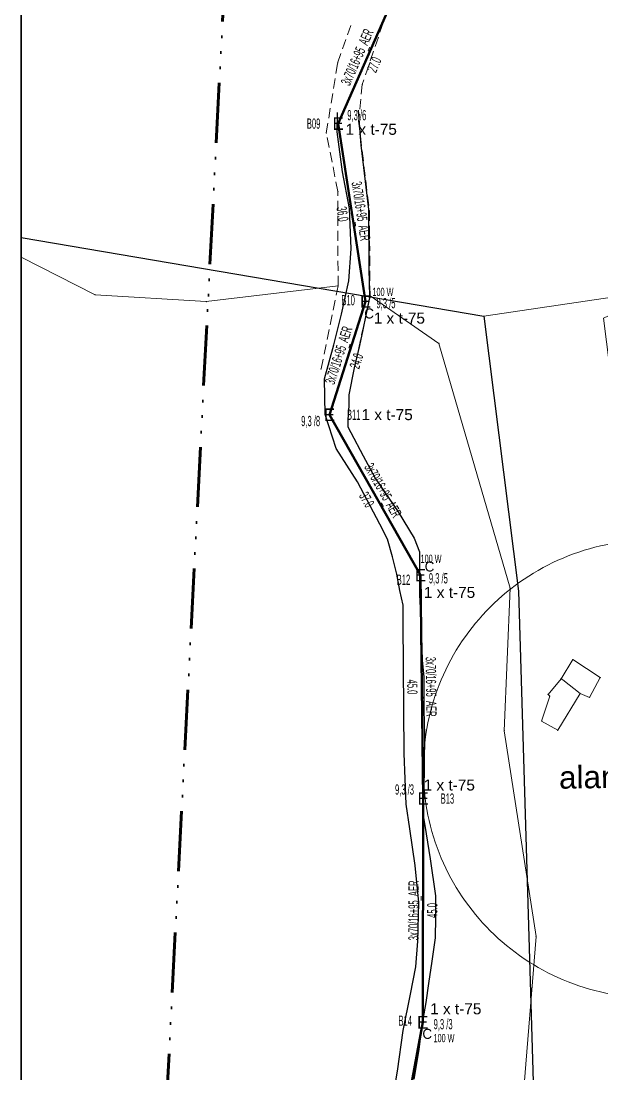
# Model space of a CAD drawing. Header units: millimetres. Extents: x 614452 to 616952, y 4151662 to 4153442.
# Drawn here: x 614452.5 to 614568.6, y 4151815.9 to 4152026.4 of the extents above; entities that cross this region are included whole.
import ezdxf
from ezdxf.enums import TextEntityAlignment as Align
from ezdxf.xclip import XClip

# ---------------------------------------------------------------- set-up
doc = ezdxf.new("R2010")
doc.units = ezdxf.units.MM
doc.header["$XCLIPFRAME"] = 2
doc.linetypes.add('ACAD_ISO14W100', pattern=[24, 12, -3, 0, -3, 0, -3, 0, -3])
for name, color, linetype, lineweight in [('02_ADA_ALN_YENI', 7, 'Continuous', 30), ('03_PARSEL_ALN_YENI', 171, 'Continuous', 0), ('04_YAPI_SNR_TSCLSZ', 77, 'Continuous', 0), ('06_DETAY_SNR_KROKI', 4, 'Continuous', 0), ('06_DETAY_SNR_PAFTA', 26, 'Continuous', 0), ('07_SNRTIP_GECERLI', 30, 'Continuous', 0), ('DIREK_AG_YENI', 108, 'Continuous', 25), ('HAT_AG_HAVAI_YENI', 3, 'Continuous', 50), ('NOKTA_DETAY_YENI', 171, 'Continuous', 0), ('NOKTA_PARSEL_ESKI', 6, 'Continuous', 0), ('NOKTA_YAPI_TSCLSIZ', 77, 'Continuous', 0), ('TRAFO_BOLGE_TUM', 254, 'ACAD_ISO14W100', 70), ('YENER_NOT', 4, 'Continuous', 0)]:
    doc.layers.add(name, color=color, linetype=linetype, lineweight=lineweight)
for name, color, linetype in [('ANTET', 7, 'Continuous'), ('LAMBA_GUCU', 4, 'Continuous'), ('Unknown_Point_Feature', 7, 'Continuous')]:
    doc.layers.add(name, color=color, linetype=linetype)
doc.styles.add('Direk', font='B_CAD')
doc.styles.get("Standard").update_dxf_attribs({"font": 'Arial'})

# ---------------------------------------------------------------- blocks, each defined once
blk = doc.blocks.new('fggg')
at = {"layer": '02_ADA_ALN_YENI', "color": 252}
blk.add_polyline3d([(614374.43, 4151996.37, 0), (614544.97, 4151967.38, 0), (614551.94, 4151912.44, 0), (614557.25, 4151734.07, 0)], dxfattribs=at)
at = {"layer": '03_PARSEL_ALN_YENI', "color": 252}
blk.add_polyline3d([(614544.97, 4151967.38, 0), (614374.43, 4151996.37, 0), (614367.51, 4152197.34, 0), (614384.14, 4152206.26, 0), (614408.39, 4152217.97, 0), (614418.64, 4152220.61, 0), (614425.32, 4152225.37, 0), (614434.66, 4152229.19, 0), (614453.91, 4152240.16, 0), (614467.58, 4152246.77, 0), (614575.88, 4152033.79, 0), (614575.96, 4152022.18, 0), (614576.03, 4152011.83, 0), (614571.11, 4151971.28, 0), (614544.97, 4151967.38, 0)], close=True, dxfattribs=at)
blk.add_polyline3d([(614557.25, 4151734.07, 0), (614551.94, 4151912.44, 0), (614544.97, 4151967.38, 0), (614571.11, 4151971.28, 0), (614576.03, 4152011.83, 0), (614575.96, 4152022.18, 0), (614587.07, 4152016.66, 0), (614587.83, 4152008.72, 0), (614582.61, 4151995.17, 0), (614576.15, 4151980.29, 0), (614575.36, 4151970.01, 0), (614568.94, 4151967.03, 0), (614570.64, 4151953.31, 0), (614592.71, 4151932.63, 0), (614596.41, 4151911.51, 0), (614598.8, 4151900.58, 0), (614602.79, 4151891.74, 0), (614610.54, 4151877.85, 0), (614618.68, 4151867.25, 0), (614611.72, 4151844.08, 0), (614584.58, 4151824.06, 0), (614582.25, 4151818.33, 0), (614592.02, 4151799.05, 0)], dxfattribs=at)
at = {"layer": '04_YAPI_SNR_TSCLSZ', "color": 252}
for p, q in [((614560.44, 4151894.9, 616.85), (614562.77, 4151898.75, 616.19)), ((614562.77, 4151898.75, 616.19), (614568.26, 4151895.15, 615.28)), ((614557.84, 4151891.78, 616.97), (614560.44, 4151894.9, 616.85)), ((614560.44, 4151894.9, 616.85), (614560.81, 4151894.69, 617.1)), ((614560.81, 4151894.69, 617.1), (614564.23, 4151891.94, 615.71)), ((614568.26, 4151895.15, 615.28), (614566.08, 4151891.17, 615.37)), ((614556.55, 4151886.46, 617.23), (614558.18, 4151891.41, 617.22)), ((614558.18, 4151891.41, 617.22), (614557.84, 4151891.78, 616.97)), ((614564.23, 4151891.94, 615.71), (614559.76, 4151884.62, 615.7)), ((614566.08, 4151891.17, 615.37), (614564.23, 4151891.94, 615.71)), ((614559.76, 4151884.62, 615.7), (614556.55, 4151886.46, 617.23))]:
    blk.add_line(p, q, dxfattribs=at)
at = {"layer": '06_DETAY_SNR_KROKI', "color": 252}
for p, q in [((614467.3, 4151971.69, 636.86), (614436.68, 4151987.16, 644.93)), ((614515.85, 4151973.48, 625.23), (614489.5, 4151970.32, 632.22)), ((614489.5, 4151970.32, 632.22), (614467.3, 4151971.69, 636.86)), ((614522.26, 4151971.46, 625.43), (614536, 4151961.96, 618.36)), ((614536, 4151961.96, 618.36), (614550.23, 4151913.05)), ((614550.23, 4151913.05), (614549.08, 4151884.51, 617.66)), ((614549.08, 4151884.51, 617.66), (614555.42, 4151843.4, 615.52)), ((614555.42, 4151843.4, 615.52), (614552.82, 4151810.57))]:
    blk.add_line(p, q, dxfattribs=at)
at = {"layer": '06_DETAY_SNR_PAFTA', "color": 252}
for p, q in [((614517.75, 4152023.66, 0.95), (614518.42, 4152025.54, 0.95)), ((614524.87, 4152026.05, 0.95), (614524.23, 4152024.15, 0.95)), ((614523.91, 4152023.2, 0.95), (614523.26, 4152021.31, 0.95)), ((614516.75, 4152020.83, 0.95), (614517.42, 4152022.71, 0.95)), ((614515.75, 4152018, 0.95), (614516.42, 4152019.89, 0.95)), ((614522.94, 4152020.36, 0.95), (614522.3, 4152018.47, 0.95)), ((614515.41, 4152015.89, 0.95), (614515.73, 4152017.86, 0.95)), ((614521.98, 4152017.52, 0.95), (614521.34, 4152015.63, 0.95)), ((614514.94, 4152012.92, 0.95), (614515.25, 4152014.9, 0.95)), ((614521.01, 4152014.68, 0.95), (614520.7, 4152013.75, 0.95)), ((614520.7, 4152013.75, 0.95), (614520.5, 4152011.76, 0.95)), ((614514.46, 4152009.96, 0.95), (614514.78, 4152011.94, 0.95)), ((614520.4, 4152010.76, 0.95), (614520.21, 4152008.77, 0.95)), ((614513.99, 4152007, 0.95), (614514.3, 4152008.98, 0.95)), ((614520.11, 4152007.77, 0.95), (614519.97, 4152006.42, 0.95)), ((614519.97, 4152006.42, 0.95), (614520.21, 4152004.43, 0.95)), ((614513.51, 4152004.04, 0.95), (614513.83, 4152006.01, 0.95)), ((614514.08, 4152001.15, 0.95), (614513.7, 4152003.11, 0.95)), ((614520.33, 4152003.44, 0.95), (614520.57, 4152001.45, 0.95)), ((614514.66, 4151998.21, 0.95), (614514.28, 4152000.17, 0.95)), ((614520.69, 4152000.46, 0.95), (614520.92, 4151998.47, 0.95)), ((614515.24, 4151995.27, 0.95), (614514.86, 4151997.23, 0.95)), ((614521.04, 4151997.48, 0.95), (614521.28, 4151995.49, 0.95)), ((614515.82, 4151992.32, 0.95), (614515.44, 4151994.28, 0.95)), ((614521.4, 4151994.5, 0.95), (614521.64, 4151992.51, 0.95)), ((614515.82, 4151991.48, 0.95), (614515.82, 4151992.32, 0.95)), ((614521.75, 4151991.52, 0.95), (614521.99, 4151989.54, 0.95)), ((614515.83, 4151988.48, 0.95), (614515.82, 4151990.48, 0.95)), ((614515.83, 4151985.48, 0.95), (614515.83, 4151987.48, 0.95)), ((614522.11, 4151988.54, 0.95), (614522.12, 4151988.49, 0.95)), ((614522.12, 4151988.49, 0.95), (614522.13, 4151986.49, 0.95)), ((614522.14, 4151985.49, 0.95), (614522.16, 4151983.49, 0.95)), ((614515.84, 4151982.48, 0.95), (614515.83, 4151984.48, 0.95)), ((614515.84, 4151979.48, 0.95), (614515.84, 4151981.48, 0.95)), ((614522.17, 4151982.49, 0.95), (614522.18, 4151980.49, 0.95)), ((614522.19, 4151979.49, 0.95), (614522.21, 4151977.49, 0.95)), ((614515.85, 4151976.48, 0.95), (614515.84, 4151978.48, 0.95)), ((614515.85, 4151973.48, 0.95), (614515.85, 4151975.48, 0.95)), ((614522.22, 4151976.49, 0.95), (614522.23, 4151974.49, 0.95)), ((614515.46, 4151971.57, 0.95), (614515.85, 4151973.48, 0.95)), ((614522.24, 4151973.49, 0.95), (614522.26, 4151971.49, 0.95)), ((614514.86, 4151968.63, 0.95), (614515.26, 4151970.59, 0.95)), ((614522.26, 4151971.46, 0.95), (614521.83, 4151969.51, 0.95)), ((614521.62, 4151968.53, 0.95), (614521.19, 4151966.58, 0.95)), ((614514.26, 4151965.69, 0.95), (614514.66, 4151967.65, 0.95)), ((614513.66, 4151962.75, 0.95), (614514.06, 4151964.71, 0.95)), ((614520.98, 4151965.6, 0.95), (614520.55, 4151963.65, 0.95)), ((614520.34, 4151962.67, 0.95), (614519.91, 4151960.72, 0.95)), ((614513.07, 4151959.81, 0.95), (614513.46, 4151961.77, 0.95)), ((614519.7, 4151959.74, 0.95), (614519.27, 4151957.79, 0.95)), ((614512.47, 4151956.87, 0.95), (614512.87, 4151958.83, 0.95))]:
    blk.add_line(p, q, dxfattribs=at)
for p in [(614515.75, 4152018, 624.12), (614515.75, 4152018, 624.12), (614520.7, 4152013.75, 624.32), (614520.7, 4152013.75, 624.32), (614519.97, 4152006.42, 624.58), (614519.97, 4152006.42, 624.58), (614513.51, 4152004.04, 624.7), (614513.51, 4152004.04, 624.7), (614515.82, 4151992.32, 624.63), (614515.82, 4151992.32, 624.63), (614522.12, 4151988.49, 625), (614522.12, 4151988.49, 625), (614515.85, 4151973.48, 625.23), (614515.85, 4151973.48, 625.23), (614522.26, 4151971.46, 625.43), (614522.26, 4151971.46, 625.43), (614512.47, 4151956.87, 624.94), (614519.1, 4151956.99, 625.17)]:
    blk.add_point(p, dxfattribs=at)
at = {"layer": '07_SNRTIP_GECERLI', "color": 252}
for points in [[(614576.03, 4152011.83, 0), (614571.11, 4151971.28, 0), (614544.97, 4151967.38, 0)], [(614544.97, 4151967.38, 0), (614374.43, 4151996.37, 0)], [(614557.25, 4151734.07, 620.36), (614551.94, 4151912.44, 0), (614544.97, 4151967.38, 0)]]:
    blk.add_polyline3d(points, dxfattribs=at)
at = {"layer": 'NOKTA_DETAY_YENI', "color": 252}
for p in [(614515.75, 4152018, 624.12), (614520.7, 4152013.75, 624.32), (614519.97, 4152006.42, 624.58), (614513.51, 4152004.04, 624.7), (614515.82, 4151992.32, 624.63), (614522.12, 4151988.49, 625), (614515.85, 4151973.48, 625.23), (614467.3, 4151971.69, 636.86), (614489.5, 4151970.32, 632.22), (614522.26, 4151971.46, 625.43), (614536, 4151961.96, 618.36), (614512.47, 4151956.87, 624.94), (614519.1, 4151956.99, 625.17), (614550.23, 4151913.05), (614549.08, 4151884.51, 617.66), (614555.42, 4151843.4, 615.52)]:
    blk.add_point(p, dxfattribs=at)
at = {"layer": 'NOKTA_PARSEL_ESKI', "color": 252}
for p in [(614544.97, 4151967.38), (614551.94, 4151912.44, 614.44)]:
    blk.add_point(p, dxfattribs=at)
at = {"layer": 'NOKTA_YAPI_TSCLSIZ', "color": 252}
for p in [(614562.77, 4151898.75, 616.19), (614560.44, 4151894.9, 616.85), (614560.81, 4151894.69, 617.1), (614568.26, 4151895.15, 615.28), (614557.84, 4151891.78, 616.97), (614558.18, 4151891.41, 617.22), (614564.23, 4151891.94, 615.71), (614566.08, 4151891.17, 615.37), (614556.55, 4151886.46, 617.23), (614559.76, 4151884.62, 615.7)]:
    blk.add_point(p, dxfattribs=at)
at = {"layer": 'YENER_NOT', "color": 252}
blk.add_circle((614578.63, 4151876.89), 45.76, dxfattribs=at)
blk.add_text('alan kontrolü yap', height=4.5, rotation=0.8069, dxfattribs=at).set_placement((614560.05, 4151872.93))

msp = doc.modelspace()

# ---------------------------------------------------------------- linework, layer by layer
at = {"color": 5}
for points in [[(614522.19, 4151971.27), (614522.1, 4151976.88), (614522.01, 4151988.74), (614520.47, 4152001.6), (614519.93, 4152008.57)], [(614526.62, 4151809.74), (614527.71, 4151816.44), (614528.89, 4151824.59), (614530.34, 4151831.88), (614531.43, 4151837.31), (614531.79, 4151842.47), (614531.98, 4151850.17), (614531.25, 4151857.6), (614530.17, 4151864.88), (614529.44, 4151869.86), (614529.08, 4151880), (614528.9, 4151906.14), (614528.9, 4151909.6), (614528.17, 4151912.59), (614527.63, 4151915.85), (614526.72, 4151919.29), (614525.73, 4151922.82), (614524.18, 4151925.81), (614519.75, 4151934.25), (614515.49, 4151940.96), (614513.31, 4151947.75), (614513.13, 4151954.9), (614515.03, 4151961.69), (614516.57, 4151967.8), (614518.02, 4151974.5), (614518.48, 4151980.84), (614518.11, 4151988.94), (614516.75, 4151996.27), (614515.67, 4152004.24), (614515.76, 4152008.13)], [(614522.23, 4151971.37), (614521.4, 4151967.59), (614520.83, 4151964.7), (614520.11, 4151961.52), (614519.09, 4151957.08), (614518.04, 4151951.68), (614518.04, 4151949.53), (614517.8, 4151946.67), (614517.8, 4151945.31), (614518.42, 4151944.12), (614520.86, 4151939.46), (614523.27, 4151935), (614527.88, 4151928.28), (614531.09, 4151923.04), (614532.14, 4151920.31), (614532.14, 4151915.92), (614532.14, 4151912.07), (614532.19, 4151909.94), (614532.44, 4151907.8), (614532.53, 4151905.05), (614532.53, 4151903.35), (614532.7, 4151898.55), (614532.97, 4151895.31), (614532.97, 4151891.62), (614532.99, 4151888.73), (614533.13, 4151883.61), (614533.09, 4151877.81), (614532.99, 4151872.31), (614532.88, 4151867.57), (614533.47, 4151863.91), (614534.25, 4151858.93), (614535.31, 4151851.53), (614535.35, 4151847.21), (614535.28, 4151843.14), (614534.59, 4151838.42), (614533.94, 4151834.02), (614533.42, 4151830.16), (614532.6, 4151825.69), (614531.98, 4151820.8), (614530.99, 4151814.83)]]:
    msp.add_lwpolyline(points, dxfattribs=at)
at = {"layer": 'ANTET', "flags": 128}
msp.add_lwpolyline([(614452.5, 4151777.5), (614452.5, 4152542.5), (616764.34, 4152542.5), (616764.34, 4151662.5), (614452.5, 4151662.5)], close=True, dxfattribs=at)
at = {"layer": 'HAT_AG_HAVAI_YENI'}
for p, q in [((614526.87, 4152030.97), (614515.86, 4152005.9)), ((614515.86, 4152005.9), (614521.35, 4151970.32)), ((614521.35, 4151970.32), (614514.13, 4151947.7)), ((614514.13, 4151947.7), (614532.31, 4151915.63)), ((614532.31, 4151915.63), (614532.86, 4151870.96)), ((614532.86, 4151870.96), (614532.77, 4151826.23)), ((614532.77, 4151826.23), (614524.72, 4151782.15))]:
    msp.add_line(p, q, dxfattribs=at)
at = {"layer": 'TRAFO_BOLGE_TUM', "flags": 128}
msp.add_lwpolyline([(614497.91, 4152078.83), (614497.9, 4152078.84), (614512.94, 4152088.89), (614513.27, 4152089.1), (614514.22, 4152089.54), (614514.95, 4152089.74), (614514.94, 4152089.75), (614684.87, 4152128.33), (614685.16, 4152128.38), (614686.08, 4152128.47), (614686.08, 4152128.47), (615170.73, 4152138.6), (615170.86, 4152138.6), (615171.9, 4152138.51), (615172.91, 4152138.24), (615173.86, 4152137.8), (615174.71, 4152137.2), (615175.45, 4152136.46), (615176.05, 4152135.6), (615176.5, 4152134.65), (615176.77, 4152133.64), (615176.86, 4152132.6), (615176.77, 4152131.56), (615176.5, 4152130.55), (615176.05, 4152129.6), (615175.52, 4152128.84), (615175.52, 4152128.83), (615150.57, 4152097.95), (615150.5, 4152097.87), (615150.06, 4152097.43), (615150.08, 4152097.41), (615069.87, 4152019.81), (615069.56, 4152019.52), (615068.78, 4152018.98), (615068.78, 4152018.97), (614483.59, 4151668.59), (614483.51, 4151668.54), (614482.56, 4151668.1), (614481.55, 4151667.83), (614480.51, 4151667.74), (614479.47, 4151667.83), (614478.46, 4151668.1), (614477.51, 4151668.54), (614476.65, 4151669.14), (614475.91, 4151669.88), (614475.31, 4151670.74), (614474.87, 4151671.69), (614474.6, 4151672.7), (614474.51, 4151673.74), (614474.54, 4151674.05), (614474.52, 4151674.05), (614495.24, 4152074.16), (614495.32, 4152074.9), (614495.59, 4152075.91), (614496.03, 4152076.85), (614496.63, 4152077.71), (614497.37, 4152078.45), (614497.91, 4152078.83), (614497.91, 4152078.83)], dxfattribs=at)

# ---------------------------------------------------------------- block references
ref = msp.add_blockref('fggg', (0, 0))
XClip(ref).set_block_clipping_path([(615240.7433106549, 4153442.5), (615240.7433106545, 4152542.5), (614452.5, 4152542.5), (614452.5, 4151662.5), (616764.340303037, 4151662.5), (616764.340303037, 4152542.5), (616327.5, 4152542.5), (616327.5, 4153442.5)])

# ---------------------------------------------------------------- texts
at = {"layer": 'DIREK_AG_YENI', "width": 0.53}
for s, p in [('9,3 /6', (614519.6, 4152007.6)), ('B09', (614510.97, 4152005.9)), ('B10', (614517.87, 4151970.6)), ('9,3 /5', (614525.44, 4151970)), ('9,3 /8', (614510.38, 4151946.44)), ('B11', (614518.98, 4151947.69)), ('B12', (614528.93, 4151914.71)), ('9,3 /5', (614535.9, 4151915)), ('9,3 /3', (614529.14, 4151872.77)), ('B13', (614537.71, 4151870.97)), ('B14', (614529.28, 4151826.55)), ('9,3 /3', (614536.85, 4151825.86))]:
    msp.add_text(s, height=2.05, dxfattribs=at).set_placement(p, align=Align.MIDDLE_CENTER)
at = {"layer": 'DIREK_AG_YENI', "style": 'Direk'}
for p in [(614515.86, 4152005.9), (614521.35, 4151970.32), (614514.13, 4151947.7), (614532.31, 4151915.63), (614532.86, 4151870.96), (614532.77, 4151826.23)]:
    msp.add_text('E', height=2.5, dxfattribs=at).set_placement(p, align=Align.MIDDLE_CENTER)
at = {"layer": 'DIREK_AG_YENI', "color": 4, "style": 'Direk'}
for p in [(614522.07, 4151967.94), (614534.14, 4151917.35), (614533.68, 4151823.92)]:
    msp.add_text('C', height=2, dxfattribs=at).set_placement(p, align=Align.MIDDLE_CENTER)
at = {"layer": 'HAT_AG_HAVAI_YENI', "lineweight": 30, "width": 0.53}
for rotation, p in [(426.2721, (614520.59, 4152018.78, 307257.93)), (278.7859, (614519.44, 4151988.24, 307260.68)), (432.2832, (614516.93, 4151959.27, 307257.06)), (299.554, (614523.96, 4151932.08, 307266.15)), (270.7035, (614533.43, 4151893.31, 307266.43)), (449.8868, (614531.96, 4151848.6, 307266.38))]:
    msp.add_text('3x70/16+95_AER', height=2.05, rotation=rotation, dxfattribs=at).set_placement(p, align=Align.CENTER)
for s, rotation, p in [('27.0', 426.2721, (614522.14, 4152018.1, 307257.93)), ('36.0', 278.7859, (614517.76, 4151987.98, 307260.68)), ('24.0', 432.2832, (614518.55, 4151958.75, 307257.06)), ('37.0', 299.554, (614522.48, 4151931.24, 307266.15)), ('45.0', 270.7035, (614531.73, 4151893.28, 307266.43)), ('45.0', 449.8868, (614533.66, 4151848.59, 307266.38))]:
    msp.add_text(s, height=2.05, rotation=rotation, dxfattribs=at).set_placement(p, align=Align.TOP_CENTER)
at = {"layer": 'LAMBA_GUCU', "width": 0.55}
for p in [(614524.83, 4151972.25), (614534.44, 4151918.9), (614537.03, 4151823.08)]:
    msp.add_text('100 W', height=1.65, dxfattribs=at).set_placement(p, align=Align.MIDDLE_CENTER)
at = {"layer": 'Unknown_Point_Feature', "color": 0}
for p in [(614517.36, 4152003.66), (614522.98, 4151965.91), (614520.54, 4151946.62), (614533.02, 4151911.08), (614532.96, 4151872.57), (614534.26, 4151827.83)]:
    msp.add_text('1 x t-75', height=2.2, dxfattribs=at).set_placement(p)

doc.saveas('drawing.dxf')
